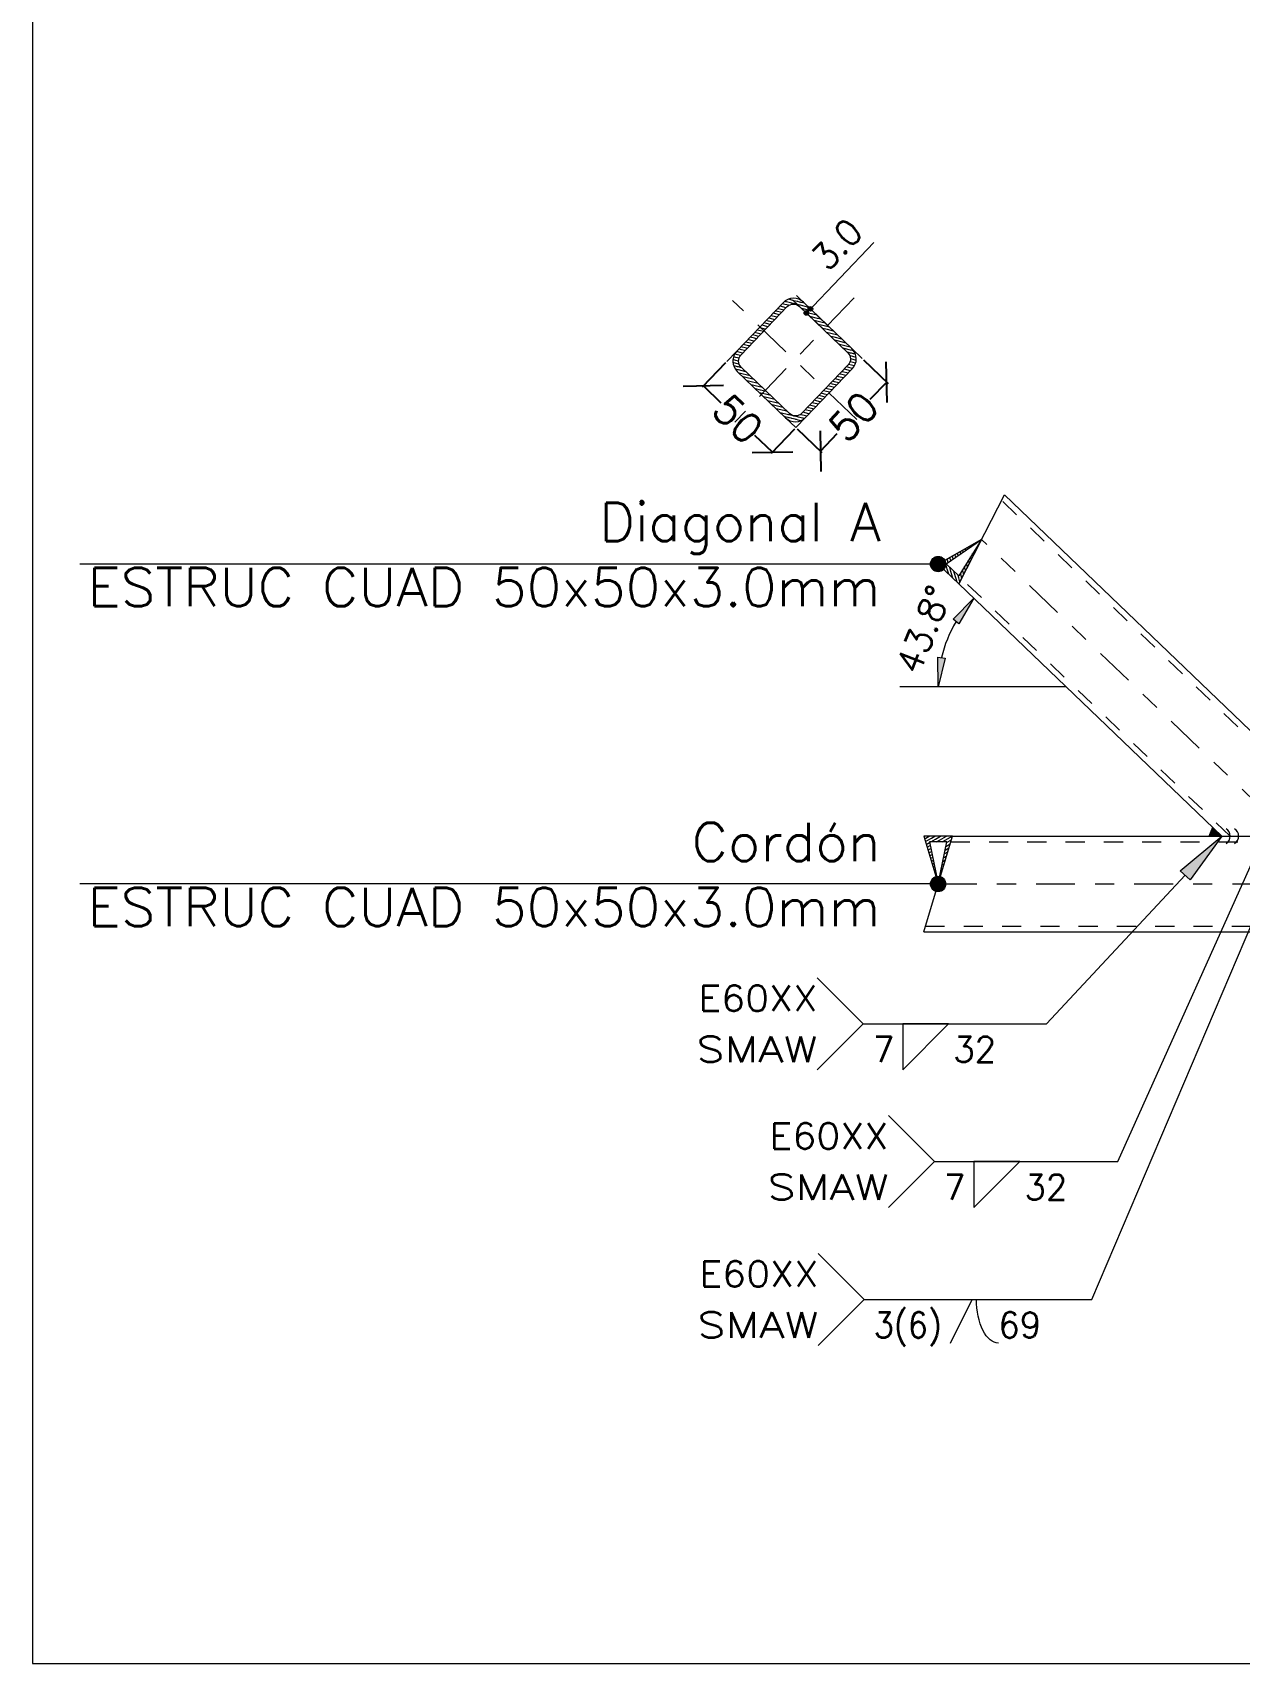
# Model space of a CAD drawing. Header units: millimetres. Extents: x 3028.5 to 3057.3, y 108.4 to 144.6.
# Drawn here: x 3042.3 to 3048.6, y 113.15 to 121.67 of the extents above; entities that cross this region are included whole.
import ezdxf
from ezdxf.enums import TextEntityAlignment as Align

# ---------------------------------------------------------------- set-up
doc = ezdxf.new("R2010")
doc.units = ezdxf.units.MM
doc.linetypes.add('CYPE_PUNTO', pattern=[0.075, 0, -0.075])
doc.linetypes.add('CYPE_RAYAPUNTO', pattern=[0.4125, 0.2025, -0.105, 0, -0.105])
for name, color, linetype, lineweight in [('COTAS', 202, 'Continuous', 13), ('EJES', 42, 'CYPE_RAYAPUNTO', 0), ('LINEAS_DE_PROLONGACION_DE_COTAS', 8, 'CYPE_PUNTO', 9), ('LINEAS_OCULTAS', 8, 'CYPE_PUNTO', 9), ('PERFILES', 7, 'Continuous', 9), ('RECUADRO_DE_DETALLE', 20, 'Continuous', 15), ('SIMBOLOS_UTILIZADOS_EN_LAS_SOLDADURAS', 140, 'Continuous', 0), ('SOLDADURAS', 150, 'Continuous', 0), ('SOMBREADOS', 8, 'Continuous', 9), ('TEXTOS', 2, 'Continuous', 9)]:
    doc.layers.add(name, color=color, linetype=linetype, lineweight=lineweight)
doc.styles.add('CYPETXT_0.04_romans', font='romans__.ttf', dxfattribs={"height": 0.15})
doc.styles.add('CYPETXT_romans', font='romans__.ttf', dxfattribs={"height": 0.2})
doc.dimstyles.new('cype_oblique', dxfattribs={"dimtxt": 0.15, "dimasz": 0.15, "dimexe": 0.01, "dimexo": 0.01, "dimgap": 0, "dimtad": 0, "dimdec": 4, "dimzin": 0, "dimdsep": 46, "dimtxsty": 'CYPETXT_0.04_romans', "dimblk1": 'OBLIQUE', "dimblk2": 'OBLIQUE', "dimsah": 1, "dimcen": 0.09, "dimadec": 0, "dimazin": 0, "dimtfac": 1, "dimtdec": 4, "dimtofl": 0, "dimtmove": 2, "dimatfit": 3, "dimfxl": 1, "dimtolj": 1, "dimtzin": 0, "dimarcsym": 0})

# ---------------------------------------------------------------- blocks, each defined once
blk = doc.blocks.new('_OBLIQUE')
at = {"color": 0, "linetype": 'ByBlock', "lineweight": -2}
blk.add_line((-0.5, -0.5), (0.5, 0.5), dxfattribs=at)
blk = doc.blocks.new('*D3068')
at = {"layer": 'COTAS', "color": 0, "lineweight": -2, "transparency": 16777216}
for p, q in [((3045.9164, 119.9428), (3045.7937, 119.8148)), ((3045.8006, 119.822), (3045.8921, 119.7343)), ((3046.2773, 119.5967), (3046.1545, 119.4688)), ((3046.1615, 119.476), (3046.0699, 119.5637))]:
    blk.add_line(p, q, dxfattribs=at)
at = {"layer": 'Defpoints', "color": 0, "transparency": 16777216}
for p in [(3045.9234, 119.95), (3046.2842, 119.6039), (3046.1615, 119.476)]:
    blk.add_point(p, dxfattribs=at)
at = {"layer": 'COTAS', "color": 0, "lineweight": -2, "transparency": 16777216, "xscale": 0.15, "yscale": 0.15, "zscale": 0.15}
for p, rotation in [((3045.8006, 119.822), 136.1964661152619), ((3046.1615, 119.476), 316.1964661152618)]:
    blk.add_blockref('_OBLIQUE', p, dxfattribs=dict(at, rotation=rotation))
at = {"layer": 'COTAS', "color": 0, "transparency": 16777216, "insert": (3045.981, 119.649), "char_height": 0.15, "attachment_point": 5, "rotation": 316.19647, "style": 'CYPETXT_0.04_romans'}
blk.add_mtext('\\A1;50', dxfattribs=at)
blk = doc.blocks.new('*D3069')
at = {"layer": 'COTAS', "color": 0, "lineweight": -2, "transparency": 16777216}
for p, q in [((3046.6375, 119.9579), (3046.7655, 119.8351)), ((3046.7583, 119.842), (3046.6705, 119.7505)), ((3046.2914, 119.597), (3046.4194, 119.4743)), ((3046.4122, 119.4812), (3046.4999, 119.5727))]:
    blk.add_line(p, q, dxfattribs=at)
at = {"layer": 'Defpoints', "color": 0, "transparency": 16777216}
for p in [(3046.6303, 119.9648), (3046.7583, 119.842), (3046.2842, 119.6039)]:
    blk.add_point(p, dxfattribs=at)
at = {"layer": 'COTAS', "color": 0, "lineweight": -2, "transparency": 16777216, "xscale": 0.15, "yscale": 0.15, "zscale": 0.15}
for p, rotation in [((3046.7583, 119.842), 46.19646611526112), ((3046.4122, 119.4812), 226.1964661152611)]:
    blk.add_blockref('_OBLIQUE', p, dxfattribs=dict(at, rotation=rotation))
at = {"layer": 'COTAS', "color": 0, "transparency": 16777216, "insert": (3046.5852, 119.6616), "char_height": 0.15, "attachment_point": 5, "rotation": 46.19647, "style": 'CYPETXT_0.04_romans'}
blk.add_mtext('\\A1;50', dxfattribs=at)

msp = doc.modelspace()

# ---------------------------------------------------------------- hatches: boundary and pattern name
at = {"layer": 'COTAS'}
h = msp.add_hatch(color=256, dxfattribs=at)
edge = h.paths.add_edge_path()
edge.add_arc((3046.33888, 120.2027), 0.012, 0, 360)
h = msp.add_hatch(color=256, dxfattribs=at)
edge = h.paths.add_edge_path()
edge.add_arc((3046.35964, 120.22435), 0.012, 0, 360)
for points in [[(3047.10523, 118.60306), (3047.21293, 118.71321), (3047.13565, 118.57994)], [(3047.06352, 118.40053), (3047.02705, 118.25085), (3047.02556, 118.4049)]]:
    msp.add_hatch(color=256, dxfattribs=at).paths.add_polyline_path(points)
at = {"layer": 'SIMBOLOS_UTILIZADOS_EN_LAS_SOLDADURAS'}
msp.add_hatch(color=256, dxfattribs=at).paths.add_polyline_path([(3048.34335, 117.24178), (3048.29219, 117.28955), (3048.50885, 117.47032)])
at = {"layer": 'SOLDADURAS'}
msp.add_hatch(color=256, dxfattribs=at).paths.add_polyline_path([(3048.50885, 117.47032), (3048.43885, 117.47032), (3048.45833, 117.51877)], flags=0)
at = {"layer": 'TEXTOS'}
h = msp.add_hatch(color=256, dxfattribs=at)
edge = h.paths.add_edge_path()
edge.add_arc((3047.02705, 118.89149), 0.04, 0, 360)
h = msp.add_hatch(color=256, dxfattribs=at)
edge = h.paths.add_edge_path()
edge.add_arc((3047.02705, 117.22033), 0.04, 0, 360)

# ---------------------------------------------------------------- linework, layer by layer
at = {"layer": 'COTAS'}
for p, q in [((3046.33888, 120.2027), (3046.69188, 120.57076)), ((3046.44985, 120.13783), (3046.28747, 120.29356)), ((3046.42909, 120.11618), (3046.26671, 120.27191)), ((3047.69502, 118.25085), (3046.82706, 118.25085))]:
    msp.add_line(p, q, dxfattribs=at)
for points in [[(3047.10523, 118.60306), (3047.21293, 118.71321), (3047.13565, 118.57994)], [(3047.06352, 118.40053), (3047.02705, 118.25085), (3047.02556, 118.4049)]]:
    msp.add_lwpolyline(points, close=True, dxfattribs=at)
for centre in [(3046.33888, 120.2027), (3046.35964, 120.22435)]:
    msp.add_circle(centre, 0.012, dxfattribs=at)
msp.add_ellipse((3047.69502, 118.25085), major_axis=(0.66797, 0), ratio=1, start_param=2.6064227, end_param=2.912225, dxfattribs=at)
at = {"layer": 'EJES'}
for p, q in [((3046.58828, 120.28217), (3045.96534, 119.63265)), ((3046.60157, 119.64594), (3045.95206, 120.26888)), ((3049.13066, 117.22033), (3047.25421, 119.02)), ((3047.02705, 117.22033), (3052.53909, 117.22033))]:
    msp.add_line(p, q, dxfattribs=at)
at = {"layer": 'LINEAS_DE_PROLONGACION_DE_COTAS'}
for p, q in [((3045.92335, 119.95003), (3045.97526, 120.00415)), ((3046.63027, 119.96479), (3046.57615, 120.0167)), ((3046.2842, 119.60395), (3046.23007, 119.65586)), ((3046.2842, 119.60395), (3046.33611, 119.65807))]:
    msp.add_line(p, q, dxfattribs=at)
at = {"layer": 'LINEAS_OCULTAS'}
for p, q in [((3048.88067, 117.7649), (3047.35886, 119.22445)), ((3048.55219, 117.47032), (3047.14957, 118.81554)), ((3047.09305, 117.44032), (3052.60509, 117.44032)), ((3046.96105, 117.00034), (3052.47309, 117.00034))]:
    msp.add_line(p, q, dxfattribs=at)
at = {"layer": 'PERFILES'}
for p, q in [((3048.88067, 117.80647), (3047.37313, 119.25233)), ((3048.50885, 117.47032), (3047.1353, 118.78766)), ((3047.10205, 117.47032), (3052.61409, 117.47032)), ((3046.95205, 116.97034), (3052.46409, 116.97034))]:
    msp.add_line(p, q, dxfattribs=at)
for points in [[(3046.32356, 120.25896), (3046.312, 120.26804), (3046.29889, 120.2747), (3046.28474, 120.27867), (3046.27008, 120.27981), (3046.25548, 120.27806), (3046.24151, 120.2735), (3046.22869, 120.2663), (3046.21752, 120.25674), (3045.97526, 120.00415), (3045.96618, 119.99259), (3045.95952, 119.97949), (3045.95555, 119.96533), (3045.95441, 119.95067), (3045.95616, 119.93608), (3045.96072, 119.9221), (3045.96792, 119.90928), (3045.97748, 119.89811), (3046.23007, 119.65586), (3046.24163, 119.64677), (3046.25473, 119.64011), (3046.26889, 119.63614), (3046.28355, 119.63501), (3046.29814, 119.63675), (3046.31212, 119.64131), (3046.32494, 119.64851), (3046.33611, 119.65807), (3046.57836, 119.91066), (3046.58745, 119.92222), (3046.59411, 119.93533), (3046.59808, 119.94948), (3046.59922, 119.96414), (3046.59747, 119.97874), (3046.59291, 119.99272), (3046.58571, 120.00553), (3046.57615, 120.0167), (3046.32356, 120.25896)], [(3046.55538, 119.99505), (3046.56112, 119.98835), (3046.56544, 119.98066), (3046.56818, 119.97227), (3046.56922, 119.96351), (3046.56854, 119.95472), (3046.56616, 119.94623), (3046.56216, 119.93836), (3046.55671, 119.93143), (3046.31446, 119.67884), (3046.30776, 119.6731), (3046.30007, 119.66878), (3046.29168, 119.66605), (3046.28292, 119.665), (3046.27413, 119.66568), (3046.26563, 119.66806), (3046.25777, 119.67206), (3046.25083, 119.67751), (3045.99824, 119.91976), (3045.99251, 119.92646), (3045.98819, 119.93416), (3045.98545, 119.94254), (3045.9844, 119.9513), (3045.98508, 119.9601), (3045.98747, 119.96859), (3045.99146, 119.97645), (3045.99692, 119.98339), (3046.23917, 120.23598), (3046.24587, 120.24171), (3046.25356, 120.24603), (3046.26195, 120.24877), (3046.27071, 120.24982), (3046.2795, 120.24914), (3046.28799, 120.24675), (3046.29586, 120.24276), (3046.30279, 120.23731), (3046.55538, 119.99505)], [(3047.25421, 119.02), (3047.1353, 118.78766), (3047.02705, 118.89149), (3047.25421, 119.02)], [(3047.25421, 119.02), (3047.13442, 118.83008), (3047.06946, 118.89237), (3047.25421, 119.02)], [(3047.02705, 117.22033), (3047.10205, 117.47032), (3046.95205, 117.47032), (3047.02705, 117.22033)], [(3047.02705, 117.22033), (3047.07205, 117.44032), (3046.98205, 117.44032), (3047.02705, 117.22033)]]:
    msp.add_lwpolyline(points, close=True, dxfattribs=at)
for points in [[(3047.25421, 119.02), (3047.02705, 118.89149), (3047.1353, 118.78766), (3047.37313, 119.25233)], [(3046.95205, 116.97034), (3047.10205, 117.47032), (3046.95205, 117.47032), (3047.02705, 117.22033)], [(3048.50885, 117.47032), (3048.5092, 117.47032), (3048.51948, 117.47032), (3048.53289, 117.47032), (3048.54838, 117.47032), (3048.56492, 117.47032), (3048.58108, 117.47032), (3048.59232, 117.47032), (3048.60451, 117.47032)]]:
    msp.add_lwpolyline(points, dxfattribs=at)
at = {"layer": 'RECUADRO_DE_DETALLE', "lineweight": 5}
for p, q in [((3042.29642, 128.55016), (3042.29642, 113.1493)), ((3042.29642, 113.1493), (3057.26549, 113.1493))]:
    msp.add_line(p, q, dxfattribs=at)
at = {"layer": 'SIMBOLOS_UTILIZADOS_EN_LAS_SOLDADURAS'}
for p, q in [((3047.96571, 115.7704), (3048.76591, 117.55108)), ((3047.59389, 116.49036), (3048.31777, 117.26567)), ((3047.82975, 115.05043), (3048.75042, 117.21271)), ((3046.63593, 116.49036), (3046.39595, 116.73035)), ((3046.63593, 116.49036), (3046.39595, 116.25037)), ((3046.63593, 116.49036), (3047.59389, 116.49036)), ((3047.00776, 115.7704), (3046.76777, 116.01038)), ((3047.00776, 115.7704), (3046.76777, 115.53041)), ((3047.00776, 115.7704), (3047.96571, 115.7704)), ((3046.64101, 115.05043), (3046.40102, 115.29042)), ((3046.64101, 115.05043), (3046.40102, 114.81044)), ((3046.64101, 115.05043), (3047.82975, 115.05043)), ((3047.09099, 114.82244), (3047.20498, 115.05043))]:
    msp.add_line(p, q, dxfattribs=at)
for points in [[(3048.34335, 117.24178), (3048.29219, 117.28955), (3048.50885, 117.47032)], [(3046.84193, 116.49036), (3046.84193, 116.25037), (3047.08191, 116.49036), (3046.84193, 116.49036)], [(3047.21375, 115.7704), (3047.21375, 115.53041), (3047.45374, 115.7704), (3047.21375, 115.7704)]]:
    msp.add_lwpolyline(points, close=True, dxfattribs=at)
msp.add_lwpolyline([(3047.34177, 114.82244), (3047.3306, 114.82354), (3047.31954, 114.82682), (3047.30868, 114.83226), (3047.29815, 114.83979), (3047.28804, 114.84936), (3047.27844, 114.86086), (3047.26946, 114.87419), (3047.26117, 114.88922), (3047.25366, 114.90579), (3047.24699, 114.92376), (3047.24124, 114.94296), (3047.23646, 114.96318), (3047.23269, 114.98425), (3047.22997, 115.00595), (3047.22833, 115.02808), (3047.22778, 115.05043)], dxfattribs=at)
at = {"layer": 'SOLDADURAS'}
for centre, end_param in [((3048.5092, 117.47032), 7.3303952), ((3048.55306, 117.47032), 7.3303688)]:
    msp.add_ellipse(centre, major_axis=(0.04386, 0), ratio=1, start_param=5.2359754, end_param=end_param, dxfattribs=at)
at = {"layer": 'SOMBREADOS'}
for p, q in [((3046.17136, 120.19955), (3046.16433, 120.20128)), ((3046.19797, 120.19301), (3046.17136, 120.19955)), ((3046.18177, 120.21244), (3046.17632, 120.21378)), ((3046.20995, 120.20551), (3046.18177, 120.21244)), ((3046.19217, 120.22533), (3046.1883, 120.22628)), ((3046.22194, 120.21801), (3046.19217, 120.22533)), ((3046.20257, 120.23822), (3046.20029, 120.23878)), ((3046.23393, 120.23051), (3046.20257, 120.23822)), ((3046.21297, 120.25111), (3046.21228, 120.25128)), ((3046.22698, 120.24767), (3046.21297, 120.25111)), ((3046.23, 120.26237), (3046.22538, 120.26351)), ((3046.23587, 120.24548), (3046.22698, 120.24767)), ((3046.23169, 120.26196), (3046.23, 120.26237)), ((3046.23497, 120.26115), (3046.23169, 120.26196)), ((3046.24835, 120.25786), (3046.23497, 120.26115)), ((3046.2448, 120.24329), (3046.23587, 120.24548)), ((3046.25701, 120.27118), (3046.24408, 120.27436)), ((3046.24752, 120.24262), (3046.2448, 120.24329)), ((3046.26718, 120.26868), (3046.25701, 120.27118)), ((3046.26338, 120.25417), (3046.26061, 120.25485)), ((3046.27065, 120.25238), (3046.26338, 120.25417)), ((3046.27033, 120.26791), (3046.26718, 120.26868)), ((3046.274, 120.26701), (3046.27033, 120.26791)), ((3046.27913, 120.2503), (3046.27065, 120.25238)), ((3046.2823, 120.26497), (3046.274, 120.26701)), ((3046.27968, 120.25017), (3046.27913, 120.2503)), ((3046.28019, 120.25004), (3046.27968, 120.25017)), ((3046.28851, 120.248), (3046.28019, 120.25004)), ((3046.29006, 120.26306), (3046.2823, 120.26497)), ((3046.28923, 120.24782), (3046.28851, 120.248)), ((3046.29773, 120.24573), (3046.28923, 120.24782)), ((3046.29399, 120.26209), (3046.29006, 120.26306)), ((3046.30287, 120.25991), (3046.29399, 120.26209)), ((3046.30481, 120.24399), (3046.29773, 120.24573)), ((3046.30629, 120.25907), (3046.30287, 120.25991)), ((3046.30837, 120.24312), (3046.30481, 120.24399)), ((3046.30914, 120.25837), (3046.30629, 120.25907)), ((3046.34548, 120.234), (3046.30837, 120.24312)), ((3046.32036, 120.25562), (3046.30914, 120.25837)), ((3046.36278, 120.2143), (3046.31438, 120.2262)), ((3046.32818, 120.2537), (3046.32036, 120.25562)), ((3046.32934, 120.25341), (3046.32818, 120.2537)), ((3046.38008, 120.19461), (3046.33603, 120.20543)), ((3046.35099, 120.23265), (3046.34548, 120.234)), ((3046.37264, 120.21188), (3046.36278, 120.2143)), ((3046.39429, 120.19112), (3046.38008, 120.19461)), ((3046.09855, 120.10932), (3046.08041, 120.11378)), ((3046.10895, 120.12221), (3046.0924, 120.12628)), ((3046.11405, 120.10552), (3046.09855, 120.10932)), ((3046.11935, 120.1351), (3046.10438, 120.13878)), ((3046.12604, 120.11802), (3046.10895, 120.12221)), ((3046.12976, 120.14799), (3046.11637, 120.15128)), ((3046.13802, 120.13052), (3046.11935, 120.1351)), ((3046.14016, 120.16088), (3046.12836, 120.16378)), ((3046.15001, 120.14302), (3046.12976, 120.14799)), ((3046.162, 120.15551), (3046.14016, 120.16088)), ((3046.15056, 120.17377), (3046.14035, 120.17628)), ((3046.17399, 120.16801), (3046.15056, 120.17377)), ((3046.16096, 120.18666), (3046.15234, 120.18878)), ((3046.18598, 120.18051), (3046.16096, 120.18666)), ((3046.39739, 120.17491), (3046.35768, 120.18467)), ((3046.41469, 120.15521), (3046.37933, 120.1639)), ((3046.41594, 120.17035), (3046.39739, 120.17491)), ((3046.43199, 120.13552), (3046.40098, 120.14314)), ((3046.43759, 120.14959), (3046.41469, 120.15521)), ((3046.44929, 120.11582), (3046.42263, 120.12237)), ((3046.45924, 120.12882), (3046.43199, 120.13552)), ((3046.48089, 120.10806), (3046.44929, 120.11582)), ((3046.02573, 120.0191), (3045.99649, 120.02628)), ((3046.03614, 120.03198), (3046.00848, 120.03878)), ((3046.04654, 120.04487), (3046.02047, 120.05128)), ((3046.05694, 120.05776), (3046.03245, 120.06378)), ((3046.04212, 120.03052), (3046.03614, 120.03198)), ((3046.06734, 120.07065), (3046.04444, 120.07628)), ((3046.0541, 120.04302), (3046.04654, 120.04487)), ((3046.07774, 120.08354), (3046.05643, 120.08878)), ((3046.06609, 120.05552), (3046.05694, 120.05776)), ((3046.07808, 120.06802), (3046.06734, 120.07065)), ((3046.08815, 120.09643), (3046.06842, 120.10128)), ((3046.09007, 120.08052), (3046.07774, 120.08354)), ((3046.10206, 120.09302), (3046.08815, 120.09643)), ((3046.46659, 120.09612), (3046.44428, 120.10161)), ((3046.4839, 120.07643), (3046.46593, 120.08084)), ((3046.50254, 120.08729), (3046.46659, 120.09612)), ((3046.5242, 120.06653), (3046.4839, 120.07643)), ((3046.5012, 120.05673), (3046.48758, 120.06008)), ((3046.54585, 120.04576), (3046.5012, 120.05673)), ((3046.5185, 120.03704), (3046.50923, 120.03931)), ((3046.5675, 120.025), (3046.5185, 120.03704)), ((3045.9721, 119.9396), (3045.95524, 119.94374)), ((3045.97104, 119.97075), (3045.95795, 119.97397)), ((3045.97212, 119.98593), (3045.96381, 119.98797)), ((3045.98697, 119.96684), (3045.97104, 119.97075)), ((3045.97965, 119.93775), (3045.9721, 119.9396)), ((3045.98024, 119.99938), (3045.97292, 120.00118)), ((3045.98765, 119.93578), (3045.97965, 119.93775)), ((3046.00493, 119.99332), (3045.98024, 119.99938)), ((3046.01533, 120.00621), (3045.9845, 120.01378)), ((3046.00615, 119.99302), (3046.00493, 119.99332)), ((3046.01814, 120.00552), (3046.01533, 120.00621)), ((3046.03013, 120.01802), (3046.02573, 120.0191)), ((3046.5358, 120.01734), (3046.53088, 120.01855)), ((3046.56895, 120.0092), (3046.5358, 120.01734)), ((3046.55311, 119.99764), (3046.55253, 119.99778)), ((3046.55696, 119.9967), (3046.55311, 119.99764)), ((3046.55881, 119.99624), (3046.55696, 119.9967)), ((3046.56888, 119.99377), (3046.55881, 119.99624)), ((3046.57398, 119.97707), (3046.56598, 119.97904)), ((3046.58259, 119.94406), (3046.56666, 119.94798)), ((3046.57489, 119.99229), (3046.56888, 119.99377)), ((3046.58486, 120.00529), (3046.56895, 120.0092)), ((3046.58153, 119.97521), (3046.57398, 119.97707)), ((3046.5858, 119.98961), (3046.57489, 119.99229)), ((3046.59839, 119.97107), (3046.58153, 119.97521)), ((3046.59568, 119.94085), (3046.58259, 119.94406)), ((3046.58518, 120.00521), (3046.58486, 120.00529)), ((3046.58537, 120.00516), (3046.58518, 120.00521)), ((3046.58604, 120.005), (3046.58537, 120.00516)), ((3046.58838, 119.98898), (3046.5858, 119.98961)), ((3046.59466, 119.98743), (3046.58838, 119.98898)), ((3045.96524, 119.92584), (3045.95897, 119.92738)), ((3045.96782, 119.92521), (3045.96524, 119.92584)), ((3045.96826, 119.90965), (3045.96758, 119.90982)), ((3045.97874, 119.92252), (3045.96782, 119.92521)), ((3045.96845, 119.90961), (3045.96826, 119.90965)), ((3045.96877, 119.90953), (3045.96845, 119.90961)), ((3045.98468, 119.90562), (3045.96877, 119.90953)), ((3045.98474, 119.92105), (3045.97874, 119.92252)), ((3046.02274, 119.89627), (3045.98468, 119.90562)), ((3045.99482, 119.91857), (3045.98474, 119.92105)), ((3045.98847, 119.88924), (3045.98613, 119.88982)), ((3046.0444, 119.8755), (3045.98847, 119.88924)), ((3045.99667, 119.91812), (3045.99482, 119.91857)), ((3046.00109, 119.91703), (3045.99667, 119.91812)), ((3046.01599, 119.86704), (3046.00778, 119.86905)), ((3046.06605, 119.85474), (3046.01599, 119.86704)), ((3046.49669, 119.85705), (3046.48753, 119.8593)), ((3046.52117, 119.85103), (3046.49669, 119.85705)), ((3046.50709, 119.86994), (3046.49952, 119.8718)), ((3046.53316, 119.86353), (3046.50709, 119.86994)), ((3046.51749, 119.88283), (3046.51151, 119.8843)), ((3046.54515, 119.87603), (3046.51749, 119.88283)), ((3046.52789, 119.89572), (3046.5235, 119.8968)), ((3046.55714, 119.88853), (3046.52789, 119.89572)), ((3046.5383, 119.90861), (3046.53549, 119.9093)), ((3046.56913, 119.90103), (3046.5383, 119.90861)), ((3046.5487, 119.9215), (3046.54748, 119.9218)), ((3046.58982, 119.92684), (3046.5815, 119.92888)), ((3046.0435, 119.84483), (3046.02943, 119.84829)), ((3046.0877, 119.83397), (3046.0435, 119.84483)), ((3046.07102, 119.82262), (3046.05108, 119.82752)), ((3046.10935, 119.81321), (3046.07102, 119.82262)), ((3046.09854, 119.80042), (3046.07273, 119.80676)), ((3046.12605, 119.77821), (3046.09438, 119.78599)), ((3046.131, 119.79244), (3046.09854, 119.80042)), ((3046.15357, 119.75601), (3046.11603, 119.76523)), ((3046.15265, 119.77168), (3046.12605, 119.77821)), ((3046.42387, 119.76682), (3046.40361, 119.7718)), ((3046.43427, 119.77971), (3046.4156, 119.7843)), ((3046.43725, 119.76354), (3046.42387, 119.76682)), ((3046.44468, 119.7926), (3046.42759, 119.7968)), ((3046.44924, 119.77604), (3046.43427, 119.77971)), ((3046.45508, 119.80549), (3046.43958, 119.8093)), ((3046.46123, 119.78854), (3046.44468, 119.7926)), ((3046.46548, 119.81838), (3046.45157, 119.8218)), ((3046.47322, 119.80104), (3046.45508, 119.80549)), ((3046.47588, 119.83127), (3046.46356, 119.8343)), ((3046.48521, 119.81354), (3046.46548, 119.81838)), ((3046.48628, 119.84416), (3046.47555, 119.8468)), ((3046.4972, 119.82604), (3046.47588, 119.83127)), ((3046.50918, 119.83853), (3046.48628, 119.84416)), ((3046.18108, 119.7338), (3046.13768, 119.74446)), ((3046.1743, 119.75091), (3046.15357, 119.75601)), ((3046.2086, 119.7116), (3046.15933, 119.7237)), ((3046.23611, 119.68939), (3046.18099, 119.70293)), ((3046.19595, 119.73015), (3046.18108, 119.7338)), ((3046.24526, 119.6717), (3046.20264, 119.68217)), ((3046.2176, 119.70938), (3046.2086, 119.7116)), ((3046.23925, 119.68862), (3046.23611, 119.68939)), ((3046.35105, 119.6766), (3046.3197, 119.6843)), ((3046.36146, 119.68949), (3046.33168, 119.6968)), ((3046.37186, 119.70238), (3046.34367, 119.7093)), ((3046.38226, 119.71526), (3046.35566, 119.7218)), ((3046.36532, 119.68854), (3046.36146, 119.68949)), ((3046.39266, 119.72815), (3046.36765, 119.7343)), ((3046.37731, 119.70104), (3046.37186, 119.70238)), ((3046.40307, 119.74104), (3046.37964, 119.7468)), ((3046.3893, 119.71354), (3046.38226, 119.71526)), ((3046.41347, 119.75393), (3046.39163, 119.7593)), ((3046.40129, 119.72604), (3046.39266, 119.72815)), ((3046.41328, 119.73854), (3046.40307, 119.74104)), ((3046.42527, 119.75104), (3046.41347, 119.75393)), ((3046.23327, 119.6592), (3046.22429, 119.66141)), ((3046.24449, 119.65644), (3046.23327, 119.6592)), ((3046.24733, 119.65574), (3046.24449, 119.65644)), ((3046.24882, 119.67082), (3046.24526, 119.6717)), ((3046.25076, 119.6549), (3046.24733, 119.65574)), ((3046.25589, 119.66908), (3046.24882, 119.67082)), ((3046.25963, 119.65272), (3046.25076, 119.6549)), ((3046.2644, 119.66699), (3046.25589, 119.66908)), ((3046.26356, 119.65176), (3046.25963, 119.65272)), ((3046.27133, 119.64985), (3046.26356, 119.65176)), ((3046.26512, 119.66682), (3046.2644, 119.66699)), ((3046.27344, 119.66477), (3046.26512, 119.66682)), ((3046.27963, 119.64781), (3046.27133, 119.64985)), ((3046.27395, 119.66465), (3046.27344, 119.66477)), ((3046.2745, 119.66451), (3046.27395, 119.66465)), ((3046.28297, 119.66243), (3046.2745, 119.66451)), ((3046.2833, 119.64691), (3046.27963, 119.64781)), ((3046.29025, 119.66064), (3046.28297, 119.66243)), ((3046.28645, 119.64613), (3046.2833, 119.64691)), ((3046.29662, 119.64363), (3046.28645, 119.64613)), ((3046.29301, 119.65997), (3046.29025, 119.66064)), ((3046.29764, 119.65883), (3046.29301, 119.65997)), ((3046.30955, 119.64046), (3046.29662, 119.64363)), ((3046.30528, 119.65695), (3046.29764, 119.65883)), ((3046.30883, 119.67152), (3046.3061, 119.67219)), ((3046.31776, 119.66933), (3046.30883, 119.67152)), ((3046.32362, 119.65244), (3046.32193, 119.65286)), ((3046.32825, 119.65131), (3046.32362, 119.65244)), ((3046.34135, 119.66354), (3046.34065, 119.66371)), ((3046.35333, 119.67604), (3046.35105, 119.6766)), ((3047.2234, 118.99869), (3047.22243, 119.002)), ((3047.2364, 119.00767), (3047.23585, 119.00959)), ((3047.24941, 119.01666), (3047.24926, 119.01718)), ((3047.25054, 119.01278), (3047.25027, 119.01371)), ((3047.0803, 118.89984), (3047.07487, 118.91852)), ((3047.09331, 118.90882), (3047.08828, 118.92611)), ((3047.10631, 118.91781), (3047.1017, 118.9337)), ((3047.11932, 118.9268), (3047.11511, 118.94129)), ((3047.13233, 118.93578), (3047.12853, 118.94888)), ((3047.14534, 118.94477), (3047.14194, 118.95647)), ((3047.15835, 118.95376), (3047.15536, 118.96406)), ((3047.17136, 118.96274), (3047.16877, 118.97164)), ((3047.18437, 118.97173), (3047.18219, 118.97923)), ((3047.19738, 118.98072), (3047.1956, 118.98682)), ((3047.20072, 118.91544), (3047.1968, 118.92894)), ((3047.21068, 118.93491), (3047.20749, 118.9459)), ((3047.21039, 118.9897), (3047.20902, 118.99441)), ((3047.22065, 118.95438), (3047.21819, 118.96285)), ((3047.23061, 118.97385), (3047.22888, 118.9798)), ((3047.24058, 118.99331), (3047.23958, 118.99676)), ((3047.03581, 118.89166), (3047.03462, 118.89575)), ((3047.03762, 118.88544), (3047.03581, 118.89166)), ((3047.03927, 118.87977), (3047.03762, 118.88544)), ((3047.05134, 118.89198), (3047.04804, 118.90334)), ((3047.05635, 118.87472), (3047.05134, 118.89198)), ((3047.06092, 118.85901), (3047.05635, 118.87472)), ((3047.06686, 118.89231), (3047.06145, 118.91093)), ((3047.07508, 118.86401), (3047.06686, 118.89231)), ((3047.08257, 118.83824), (3047.07508, 118.86401)), ((3047.09381, 118.8533), (3047.08748, 118.87509)), ((3047.10422, 118.81748), (3047.09381, 118.8533)), ((3047.11255, 118.84258), (3047.10913, 118.85433)), ((3047.12587, 118.79671), (3047.11255, 118.84258)), ((3047.13128, 118.83187), (3047.13078, 118.83356)), ((3047.13463, 118.82032), (3047.13128, 118.83187)), ((3047.1509, 118.8181), (3047.14332, 118.84417)), ((3047.16086, 118.83757), (3047.15402, 118.86112)), ((3047.17082, 118.85703), (3047.16471, 118.87808)), ((3047.18079, 118.8765), (3047.17541, 118.89503)), ((3047.19075, 118.89597), (3047.1861, 118.91199)), ((3047.14093, 118.79863), (3047.13463, 118.82032)), ((3046.96231, 117.46007), (3046.9716, 117.46543)), ((3046.9716, 117.46543), (3046.98006, 117.47032)), ((3046.99253, 117.4602), (3047.01006, 117.47032)), ((3047.01347, 117.45496), (3047.04006, 117.47032)), ((3047.0344, 117.44973), (3047.07006, 117.47032)), ((3047.05534, 117.4445), (3047.10006, 117.47032)), ((3046.95619, 117.45653), (3046.96231, 117.46007)), ((3046.96062, 117.44177), (3046.97329, 117.44908)), ((3046.96505, 117.42701), (3046.98269, 117.43719)), ((3046.96947, 117.41225), (3046.98586, 117.4217)), ((3046.97329, 117.44908), (3046.99253, 117.4602)), ((3046.9739, 117.39748), (3046.98903, 117.40621)), ((3046.97833, 117.38272), (3046.9922, 117.39072)), ((3046.9881, 117.44032), (3047.01347, 117.45496)), ((3047.0181, 117.44032), (3047.0344, 117.44973)), ((3047.0481, 117.44032), (3047.05534, 117.4445)), ((3047.05919, 117.37744), (3047.07732, 117.38791)), ((3047.0632, 117.39708), (3047.08361, 117.40886)), ((3047.06722, 117.41672), (3047.08989, 117.42981)), ((3047.07124, 117.43636), (3047.09618, 117.45076)), ((3046.98276, 117.36796), (3046.99536, 117.37523)), ((3046.98719, 117.35319), (3046.99853, 117.35974)), ((3046.99162, 117.33843), (3047.0017, 117.34425)), ((3046.99605, 117.32367), (3047.00487, 117.32876)), ((3047.00048, 117.30891), (3047.00804, 117.31327)), ((3047.00491, 117.29414), (3047.01121, 117.29778)), ((3047.04312, 117.29889), (3047.05219, 117.30412)), ((3047.04713, 117.31852), (3047.05847, 117.32507)), ((3047.05115, 117.33816), (3047.06476, 117.34602)), ((3047.05517, 117.3578), (3047.07104, 117.36697)), ((3047.00933, 117.27938), (3047.01438, 117.28229)), ((3047.01376, 117.26462), (3047.01754, 117.2668)), ((3047.01819, 117.24985), (3047.02071, 117.25131)), ((3047.02262, 117.23509), (3047.02388, 117.23582)), ((3047.03107, 117.23997), (3047.03333, 117.24128)), ((3047.03508, 117.25961), (3047.03962, 117.26223)), ((3047.0391, 117.27925), (3047.0459, 117.28317))]:
    msp.add_line(p, q, dxfattribs=at)
for points in [[(3046.26061, 120.25485), (3046.25598, 120.25599), (3046.24835, 120.25786)], [(3045.98448, 119.952), (3045.9702, 119.95551), (3045.95506, 119.95923)], [(3045.99459, 119.98041), (3045.97944, 119.98413), (3045.97212, 119.98593)], [(3046.59856, 119.95558), (3046.58342, 119.9593), (3046.56914, 119.96281)], [(3046.58071, 119.91363), (3046.57339, 119.91543), (3046.5487, 119.9215)], [(3046.5815, 119.92888), (3046.57419, 119.93068), (3046.55903, 119.93441)], [(3046.32193, 119.65286), (3046.31866, 119.65366), (3046.30528, 119.65695)], [(3046.34065, 119.66371), (3046.32665, 119.66715), (3046.31776, 119.66933)]]:
    msp.add_lwpolyline(points, dxfattribs=at)
at = {"layer": 'TEXTOS'}
for p, q in [((3047.02705, 118.89149), (3042.54282, 118.89149)), ((3047.02705, 117.22033), (3042.54282, 117.22033))]:
    msp.add_line(p, q, dxfattribs=at)
for centre in [(3047.02705, 118.89149), (3047.02705, 117.22033)]:
    msp.add_circle(centre, 0.04, dxfattribs=at)

# ---------------------------------------------------------------- texts
at = {"layer": 'COTAS', "style": 'CYPETXT_romans'}
for s, rotation, width, p, p2 in [('3.0', 46.200675, 0.868021, (3046.44997, 120.41481), (3046.64376, 120.6169)), ('43.8°', 68.09923, 0.924757, (3046.92538, 118.30592), (3047.10143, 118.74384))]:
    msp.add_text(s, height=0.133333, rotation=rotation, dxfattribs=dict(at, width=width)).set_placement(p, p2, align=Align.FIT)
at = {"layer": 'SIMBOLOS_UTILIZADOS_EN_LAS_SOLDADURAS', "style": 'CYPETXT_romans'}
for s, height, width, p, p2 in [('E60XX', 0.133333, 0.978069, (3045.77397, 116.55703), (3046.39595, 116.55703)), ('SMAW', 0.133333, 1.145981, (3045.76397, 116.29036), (3046.39595, 116.29036)), ('7', 0.13333, 0.872047, (3046.68593, 116.29036), (3046.79793, 116.29036)), ('32', 0.133333, 0.872047, (3047.10591, 116.29036), (3047.3299, 116.29036)), ('E60XX', 0.133333, 0.978069, (3046.1458, 115.83706), (3046.76777, 115.83706)), ('SMAW', 0.133333, 1.145981, (3046.1358, 115.5704), (3046.76777, 115.5704)), ('7', 0.13333, 0.872047, (3047.05775, 115.5704), (3047.16975, 115.5704)), ('32', 0.133333, 0.872047, (3047.47774, 115.5704), (3047.70173, 115.5704)), ('E60XX', 0.133333, 0.978069, (3045.77905, 115.1171), (3046.40102, 115.1171)), ('3(6)', 0.133333, 0.812061, (3046.691, 114.85043), (3047.04699, 114.85043)), ('SMAW', 0.133333, 1.145981, (3045.76905, 114.85043), (3046.40102, 114.85043)), ('69', 0.133333, 0.872047, (3047.34177, 114.85043), (3047.56576, 114.85043))]:
    msp.add_text(s, height=height, dxfattribs=dict(at, width=width)).set_placement(p, p2, align=Align.FIT)
at = {"layer": 'TEXTOS', "style": 'CYPETXT_romans'}
for s, width, p, p2 in [('Diagonal A', 0.88878, (3045.25713, 119.01148), (3046.72706, 119.01148)), ('ESTRUC CUAD 50x50x3.0mm', 0.905942, (3042.58425, 118.6715), (3046.72706, 118.6715)), ('Cordón', 0.897339, (3045.74011, 117.34032), (3046.72706, 117.34032)), ('ESTRUC CUAD 50x50x3.0mm', 0.905942, (3042.58425, 117.00034), (3046.72706, 117.00034))]:
    msp.add_text(s, height=0.2, dxfattribs=dict(at, width=width)).set_placement(p, p2, align=Align.FIT)

# ---------------------------------------------------------------- dimensions: what is measured, and where the dimension line sits
at = {"layer": 'COTAS'}
for p1, p2, picture, middle in [((3045.92335, 119.95003), (3046.2842, 119.60395), '*D3068', (3045.98103, 119.64901)), ((3046.2842, 119.60395), (3046.63027, 119.96479), '*D3069', (3046.58521, 119.66163))]:
    dim = msp.add_aligned_dim(p1=p1, p2=p2, distance=-0.17733, text='50', dimstyle='cype_oblique', dxfattribs=at)
    dim.commit()
    dim.dimension.update_dxf_attribs({"geometry": picture, "text_midpoint": middle})

doc.saveas('drawing.dxf')
